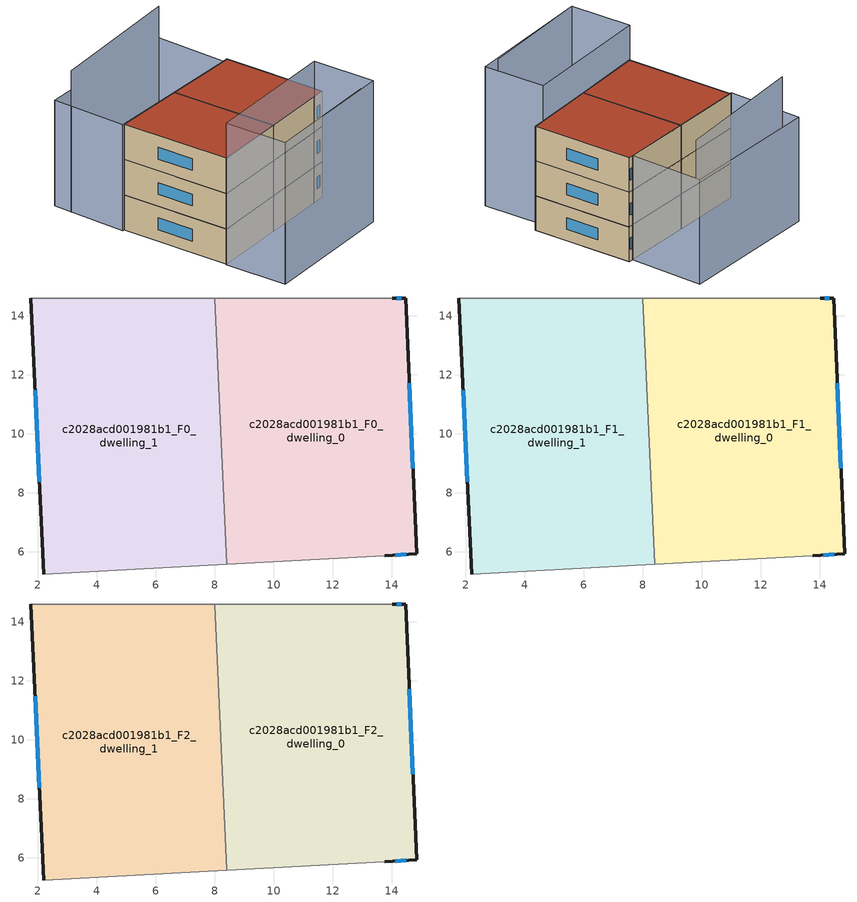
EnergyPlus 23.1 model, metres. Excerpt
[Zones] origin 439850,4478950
c2028acd001981b1_F0_dwelling_0
 floor ground (EU_floor_Construction): 14.85,5.93 14.48,14.6 14.03,14.6 7.99,14.6 8.41,5.58 13.77,5.86 z0
 wall outside (EU_wall_Construction): 14.03,14.6 14.48,14.6 14.85,5.93 13.77,5.86 z0:3
 wall adiabatic (EU_wall_Construction): 13.77,5.86 8.41,5.58 / 7.99,14.6 14.03,14.6 z0:3
 wall to c2028acd001981b1_F0_dwelling_1 (EU_wall_Construction): 8.41,5.58 7.99,14.6 z0:3
 window (EU_Window_Construction): 14.49,5.91 14.13,5.89 / 14.18,14.6 14.33,14.6 / 14.6,11.7 14.72,8.83 z1:2
c2028acd001981b1_F0_dwelling_1
 floor ground (EU_floor_Construction): 8.41,5.58 7.99,14.6 1.77,14.59 2.2,5.25 z0
 wall outside (EU_wall_Construction): 2.2,5.25 1.77,14.59 z0:3
 wall adiabatic (EU_wall_Construction): 1.77,14.59 7.99,14.6 / 8.41,5.58 2.2,5.25 z0:3
 window (EU_Window_Construction): 2.05,8.37 1.91,11.47 z1:2
c2028acd001981b1_F1_dwelling_0
 floor to c2028acd001981b1_F0_dwelling_0 (EU_floor_Construction): 14.85,5.93 14.48,14.6 14.03,14.6 7.99,14.6 8.41,5.58 13.77,5.86 z3
 wall outside (EU_wall_Construction): 14.03,14.6 14.48,14.6 14.85,5.93 13.77,5.86 z3:6
 wall adiabatic (EU_wall_Construction): 13.77,5.86 8.41,5.58 / 7.99,14.6 14.03,14.6 z3:6
 wall to c2028acd001981b1_F1_dwelling_1 (EU_wall_Construction): 8.41,5.58 7.99,14.6 z3:6
 window (EU_Window_Construction): 14.49,5.91 14.13,5.89 / 14.18,14.6 14.33,14.6 / 14.6,11.7 14.72,8.83 z4:5
c2028acd001981b1_F1_dwelling_1
 floor to c2028acd001981b1_F0_dwelling_1 (EU_floor_Construction): 8.41,5.58 7.99,14.6 1.77,14.59 2.2,5.25 z3
 wall outside (EU_wall_Construction): 2.2,5.25 1.77,14.59 z3:6
 wall adiabatic (EU_wall_Construction): 1.77,14.59 7.99,14.6 / 8.41,5.58 2.2,5.25 z3:6
 window (EU_Window_Construction): 2.05,8.37 1.91,11.47 z4:5
c2028acd001981b1_F2_dwelling_0
 floor to c2028acd001981b1_F1_dwelling_0 (EU_floor_Construction): 14.85,5.93 14.48,14.6 14.03,14.6 7.99,14.6 8.41,5.58 13.77,5.86 z6
 wall outside (EU_wall_Construction): 14.03,14.6 14.48,14.6 14.85,5.93 13.77,5.86 z6:9
 wall adiabatic (EU_wall_Construction): 13.77,5.86 8.41,5.58 / 7.99,14.6 14.03,14.6 z6:9
 wall to c2028acd001981b1_F2_dwelling_1 (EU_wall_Construction): 8.41,5.58 7.99,14.6 z6:9
 window (EU_Window_Construction): 14.49,5.91 14.13,5.89 / 14.18,14.6 14.33,14.6 / 14.6,11.7 14.72,8.83 z7:8
 roof outside (EU_roof_Construction): 14.48,14.6 14.85,5.93 13.77,5.86 8.41,5.58 7.99,14.6 14.03,14.6 z9
c2028acd001981b1_F2_dwelling_1
 floor to c2028acd001981b1_F1_dwelling_1 (EU_floor_Construction): 8.41,5.58 7.99,14.6 1.77,14.59 2.2,5.25 z6
 wall outside (EU_wall_Construction): 2.2,5.25 1.77,14.59 z6:9
 wall adiabatic (EU_wall_Construction): 1.77,14.59 7.99,14.6 / 8.41,5.58 2.2,5.25 z6:9
 window (EU_Window_Construction): 2.05,8.37 1.91,11.47 z7:8
 roof outside (EU_roof_Construction): 7.99,14.6 8.41,5.58 2.2,5.25 1.77,14.59 z9
shading: 13.57,20.3 1.61,19.37 / 2.43,-0.07 12.51,0.58 / 2.14,5.24 13.77,5.86 / 13.77,5.86 14.05,0.55 / 14.05,0.55 2.43,-0.07 / 2.43,-0.07 2.14,5.24 z0:12; 14,20.99 14.03,14.6 / 14.03,14.6 1.63,14.55 / 1.63,14.55 1.6,20.94 / 1.6,20.94 14,20.99 z0:9
[Building]
EU S2 Campaign: North Axis=0; Terrain=City; Solar Distribution=FullExterior
[Site:Location]
Madrid: Latitude=40.5; Longitude=-3.5; Time Zone=1; Elevation=609
[SizingPeriod:WeatherFileDays]
AnnualSizingPeriod: Begin Month=1; Begin Day of Month=1; End Month=12; End Day of Month=31; Day of Week for Start Day=Monday; Use Weather File Daylight Saving Period=No; Use Weather File Rain and Snow Indicators=No
[MATERIAL]
EU_InternalMass_Material: Roughness=MediumRough; Thickness=0.1; Conductivity=1; Density=1800; Specific Heat=900; Thermal Absorptance=0.9; Solar Absorptance=0.7; Visible Absorptance=0.7
[MATERIAL:NOMASS] Roughness=MediumRough; Thermal Absorptance=0.9; Solar Absorptance=0.7; Visible Absorptance=0.7
Name | Thermal Resistance
EU_wall_NoMass | 0.459673
EU_roof_NoMass | 0.495815
EU_floor_NoMass | 0.788942
[WINDOWMATERIAL:SIMPLEGLAZINGSYSTEM]
EU_Window_SimpleGlazing: UFactor=4.26103; Solar Heat Gain Coefficient=0.85; Visible Transmittance=0.85
[CONSTRUCTION]
EU_wall_Construction: EU_wall_NoMass
EU_roof_Construction: EU_roof_NoMass
EU_floor_Construction: EU_floor_NoMass
EU_InternalMass_Construction: EU_InternalMass_Material
EU_Window_Construction: EU_Window_SimpleGlazing
[ZONE] Type=1; Multiplier=1; Ceiling Height=autocalculate; Floor Area=autocalculate; Part of Total Floor Area=Yes
Name | Volume
c2028acd001981b1_F0_dwelling_0 | 171.64
c2028acd001981b1_F1_dwelling_0; c2028acd001981b1_F2_dwelling_0 | 171.641
c2028acd001981b1_F0_dwelling_1; c2028acd001981b1_F1_dwelling_1; c2028acd001981b1_F2_dwelling_1 | 171.618
[INTERNALMASS] Construction=EU_InternalMass_Construction
Name | Zone or ZoneList | Surface Area
c2028acd001981b1_F0_dwelling_0_EU_InternalMass | c2028acd001981b1_F0_dwelling_0 | 57.2134
c2028acd001981b1_F0_dwelling_1_EU_InternalMass | c2028acd001981b1_F0_dwelling_1 | 57.2059
c2028acd001981b1_F1_dwelling_0_EU_InternalMass | c2028acd001981b1_F1_dwelling_0 | 57.2134
c2028acd001981b1_F1_dwelling_1_EU_InternalMass | c2028acd001981b1_F1_dwelling_1 | 57.2059
c2028acd001981b1_F2_dwelling_0_EU_InternalMass | c2028acd001981b1_F2_dwelling_0 | 57.2134
c2028acd001981b1_F2_dwelling_1_EU_InternalMass | c2028acd001981b1_F2_dwelling_1 | 57.2059
[OTHEREQUIPMENT] Fuel Type=Electricity; Design Level Calculation Method=Watts/Area; Power per Zone Floor Area=1; Fraction Latent=0; Fraction Radiant=0; Fraction Lost=0; Carbon Dioxide Generation Rate=0; EndUse Subcategory=EU_Step8_InternalGains
Name | Zone or ZoneList or Space or SpaceList | Schedule
EU_Step8_InternalGain_c2028acd001981b1_F0_dwelling_0_f000 | c2028acd001981b1_F0_dwelling_0 | EU_Step8_GainSchedule_c2028acd001981b1_F0_dwelling_0_f000
EU_Step8_InternalGain_c2028acd001981b1_F0_dwelling_1_f000 | c2028acd001981b1_F0_dwelling_1 | EU_Step8_GainSchedule_c2028acd001981b1_F0_dwelling_1_f000
EU_Step8_InternalGain_c2028acd001981b1_F1_dwelling_0_f000 | c2028acd001981b1_F1_dwelling_0 | EU_Step8_GainSchedule_c2028acd001981b1_F1_dwelling_0_f000
EU_Step8_InternalGain_c2028acd001981b1_F1_dwelling_1_f000 | c2028acd001981b1_F1_dwelling_1 | EU_Step8_GainSchedule_c2028acd001981b1_F1_dwelling_1_f000
EU_Step8_InternalGain_c2028acd001981b1_F2_dwelling_0_f000 | c2028acd001981b1_F2_dwelling_0 | EU_Step8_GainSchedule_c2028acd001981b1_F2_dwelling_0_f000
EU_Step8_InternalGain_c2028acd001981b1_F2_dwelling_1_f000 | c2028acd001981b1_F2_dwelling_1 | EU_Step8_GainSchedule_c2028acd001981b1_F2_dwelling_1_f000
[ZONEVENTILATION:DESIGNFLOWRATE] Schedule=EU_AlwaysOn; Design Flow Rate Calculation Method=AirChanges/Hour; Air Changes per Hour=0.719161; Ventilation Type=Natural; Fan Pressure Rise=0; Fan Total Efficiency=1; Constant Term Coefficient=1; Temperature Term Coefficient=0; Velocity Term Coefficient=0; Velocity Squared Term Coefficient=0; Minimum Indoor Temperature=-100; Maximum Indoor Temperature=100; Delta Temperature=-100; Minimum Outdoor Temperature=-100; Maximum Outdoor Temperature=100; Maximum Wind Speed=40
Name | Zone or ZoneList or Space or SpaceList
EU_ConstantAir_c2028acd001981b1_F0_dwelling_0 | c2028acd001981b1_F0_dwelling_0
EU_ConstantAir_c2028acd001981b1_F0_dwelling_1 | c2028acd001981b1_F0_dwelling_1
EU_ConstantAir_c2028acd001981b1_F1_dwelling_0 | c2028acd001981b1_F1_dwelling_0
EU_ConstantAir_c2028acd001981b1_F1_dwelling_1 | c2028acd001981b1_F1_dwelling_1
EU_ConstantAir_c2028acd001981b1_F2_dwelling_0 | c2028acd001981b1_F2_dwelling_0
EU_ConstantAir_c2028acd001981b1_F2_dwelling_1 | c2028acd001981b1_F2_dwelling_1
[HVACTEMPLATE:THERMOSTAT] Constant Heating Setpoint=20; Constant Cooling Setpoint=50
EU_HeatOnly_c2028acd001981b1_F0_dwelling_0; EU_HeatOnly_c2028acd001981b1_F0_dwelling_1; EU_HeatOnly_c2028acd001981b1_F1_dwelling_0; EU_HeatOnly_c2028acd001981b1_F1_dwelling_1; EU_HeatOnly_c2028acd001981b1_F2_dwelling_0; EU_HeatOnly_c2028acd001981b1_F2_dwelling_1
[HVACTEMPLATE:ZONE:IDEALLOADSAIRSYSTEM] System Availability Schedule=EU_AlwaysOn; Maximum Heating Supply Air Temperature=50; Minimum Cooling Supply Air Temperature=13; Maximum Heating Supply Air Humidity Ratio=0.0156; Minimum Cooling Supply Air Humidity Ratio=0.0077; Heating Limit=NoLimit; Cooling Limit=NoLimit; Heating Availability Schedule=EU_AlwaysOn; Cooling Availability Schedule=EU_CoolingOff; Dehumidification Control Type=ConstantSensibleHeatRatio; Cooling Sensible Heat Ratio=0.7; Dehumidification Setpoint=60; Humidification Control Type=None; Humidification Setpoint=30; Outdoor Air Method=None; Outdoor Air Flow Rate per Person=0.00944; Outdoor Air Flow Rate per Zone Floor Area=0; Outdoor Air Flow Rate per Zone=0; Demand Controlled Ventilation Type=None; Outdoor Air Economizer Type=NoEconomizer; Heat Recovery Type=None; Sensible Heat Recovery Effectiveness=0.7; Latent Heat Recovery Effectiveness=0.65
Name | Template Thermostat
c2028acd001981b1_F0_dwelling_0 | EU_HeatOnly_c2028acd001981b1_F0_dwelling_0
c2028acd001981b1_F0_dwelling_1 | EU_HeatOnly_c2028acd001981b1_F0_dwelling_1
c2028acd001981b1_F1_dwelling_0 | EU_HeatOnly_c2028acd001981b1_F1_dwelling_0
c2028acd001981b1_F1_dwelling_1 | EU_HeatOnly_c2028acd001981b1_F1_dwelling_1
c2028acd001981b1_F2_dwelling_0 | EU_HeatOnly_c2028acd001981b1_F2_dwelling_0
c2028acd001981b1_F2_dwelling_1 | EU_HeatOnly_c2028acd001981b1_F2_dwelling_1
[SIZING:ZONE] Zone Cooling Design Supply Air Temperature Input Method=SupplyAirTemperature; Zone Cooling Design Supply Air Temperature=13; Zone Heating Design Supply Air Temperature Input Method=SupplyAirTemperature; Zone Heating Design Supply Air Temperature=50; Zone Cooling Design Supply Air Humidity Ratio=0.008; Zone Heating Design Supply Air Humidity Ratio=0.008; Cooling Design Air Flow Method=DesignDay; Cooling Design Air Flow Rate=0; Cooling Minimum Air Flow per Zone Floor Area=0.000762; Cooling Minimum Air Flow=0; Cooling Minimum Air Flow Fraction=0.2; Heating Design Air Flow Method=DesignDay; Heating Design Air Flow Rate=0; Heating Maximum Air Flow per Zone Floor Area=0.002032; Heating Maximum Air Flow=0.141576; Heating Maximum Air Flow Fraction=0.3; Account for Dedicated Outdoor Air System=No; Dedicated Outdoor Air System Control Strategy=NeutralSupplyAir; Dedicated Outdoor Air Low Setpoint Temperature for Design=autosize; Dedicated Outdoor Air High Setpoint Temperature for Design=autosize; Zone Load Sizing Method=Sensible Load Only No Latent Load; Zone Latent Cooling Design Supply Air Humidity Ratio Input Method=HumidityRatioDifference; Zone Cooling Design Supply Air Humidity Ratio Difference=0.005; Zone Latent Heating Design Supply Air Humidity Ratio Input Method=HumidityRatioDifference; Zone Humidification Design Supply Air Humidity Ratio Difference=0.005
c2028acd001981b1_F0_dwelling_0; c2028acd001981b1_F0_dwelling_1; c2028acd001981b1_F1_dwelling_0; c2028acd001981b1_F1_dwelling_1; c2028acd001981b1_F2_dwelling_0; c2028acd001981b1_F2_dwelling_1
[SCHEDULE:CONSTANT]
Name | Hourly Value
EU_AlwaysOn | 1
EU_CoolingOff | 0
[SCHEDULE:FILE] Column Number=1; Rows to Skip at Top=0; Number of Hours of Data=8760; Column Separator=Comma; Interpolate to Timestep=No; Minutes per Item=60; Adjust Schedule for Daylight Savings=Yes
Name | File
EU_Step8_GainSchedule_c2028acd001981b1_F0_dwelling_0_f000 | ../../schedules/c2028acd001981b1/c2028acd001981b1_F0_dwelling_0_f000_gain.csv
EU_Step8_GainSchedule_c2028acd001981b1_F0_dwelling_1_f000 | ../../schedules/c2028acd001981b1/c2028acd001981b1_F0_dwelling_1_f000_gain.csv
EU_Step8_GainSchedule_c2028acd001981b1_F1_dwelling_0_f000 | ../../schedules/c2028acd001981b1/c2028acd001981b1_F1_dwelling_0_f000_gain.csv
EU_Step8_GainSchedule_c2028acd001981b1_F1_dwelling_1_f000 | ../../schedules/c2028acd001981b1/c2028acd001981b1_F1_dwelling_1_f000_gain.csv
EU_Step8_GainSchedule_c2028acd001981b1_F2_dwelling_0_f000 | ../../schedules/c2028acd001981b1/c2028acd001981b1_F2_dwelling_0_f000_gain.csv
EU_Step8_GainSchedule_c2028acd001981b1_F2_dwelling_1_f000 | ../../schedules/c2028acd001981b1/c2028acd001981b1_F2_dwelling_1_f000_gain.csv
